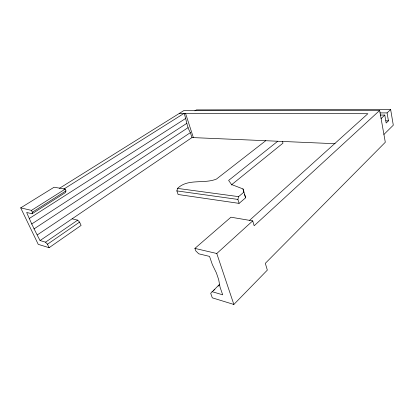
<?xml version="1.0" encoding="UTF-8"?>
<svg xmlns="http://www.w3.org/2000/svg" width="414" height="414" viewBox="0 0 414 414"><rect width="100%" height="100%" fill="white"/><g stroke="black" fill="none" stroke-linecap="round" stroke-linejoin="round"><path stroke-width="0.62" d="M49.111 247.691L47.475 244.234L45.54 242.169L40.07 240.544C35.18 231.364 30.703 222.044 26.662 212.465L32.085 213.769L32.328 212.211L31.459 210.384L20.7 207.88L38.233 244.348L49.111 247.691L81.108 225.428L79.571 222.101L77.687 220.144L72.129 218.809M20.7 207.88L54.079 187.226L65.189 189.105L65.966 190.885L65.609 192.458L32.085 213.769M244.643 194.523L245.616 197.804L239.09 203.372L237.89 199.424L238.578 196.64L243.929 192.143L242.977 188.913L231.555 184.535L228.616 180.426L277.747 141.246L335.123 143.715M239.09 203.372L178.134 194.502L176.876 190.906L177.539 188.401C187.997 178.186 203.885 184.246 216.455 179.071L265.747 140.708L277.747 141.246M219.42 284.47L210.7 293.298L212.299 297.832L233.858 304.456L267.335 270.114L265.317 263.325L385.305 142.256L379.654 110.45L183.852 110.579L59.466 188.298M383.918 134.446L393.3 125.188L390.65 109.544L196.407 109.896L194.911 110.843M213.479 290.618L214.866 289.272M218.111 286.141L219.498 284.801M390.65 109.544L387.069 112.913L388.435 120.831L386.164 123.02L384.777 115.076L380.259 115.051M381.092 118.544L384.777 115.076M379.654 110.45L254.16 225.754L252.711 220.89L230.945 217.2L194.901 248.405L195.765 250.858L198.736 253.803L209.541 256.401L212.325 264.53L216.382 272.898L218.68 279.636L220.041 287.099L222.685 294.82L211.994 291.642M194.901 248.405L216.781 253.497L252.711 220.89M249.601 220.3L367.88 113.715L179.479 113.312M231.271 185.001L282.979 143.151L282.55 141.469M47.475 244.234L79.571 222.101M45.54 242.169L77.687 220.144M40.07 240.544L191.977 137.557L265.747 140.708M37.353 234.857L190.383 132.63C186.75 126.71 186.481 119.703 184.116 113.332L63.839 189.058M33.969 228.942L188.07 127.652M31.624 224.036L186.698 123.413M29.477 218.364L185.762 118.399M32.328 212.211L65.966 190.885M31.459 210.384L65.189 189.105M379.959 112.898L387.069 112.913M385.858 120.8L388.435 120.831M177.539 188.401L238.578 196.64M176.876 190.906L237.89 199.424M216.781 253.497L233.858 304.456M190.383 132.63L191.977 137.557M185.524 113.338L193.379 137.619M242.977 188.913L245.616 197.804"/></g></svg>
